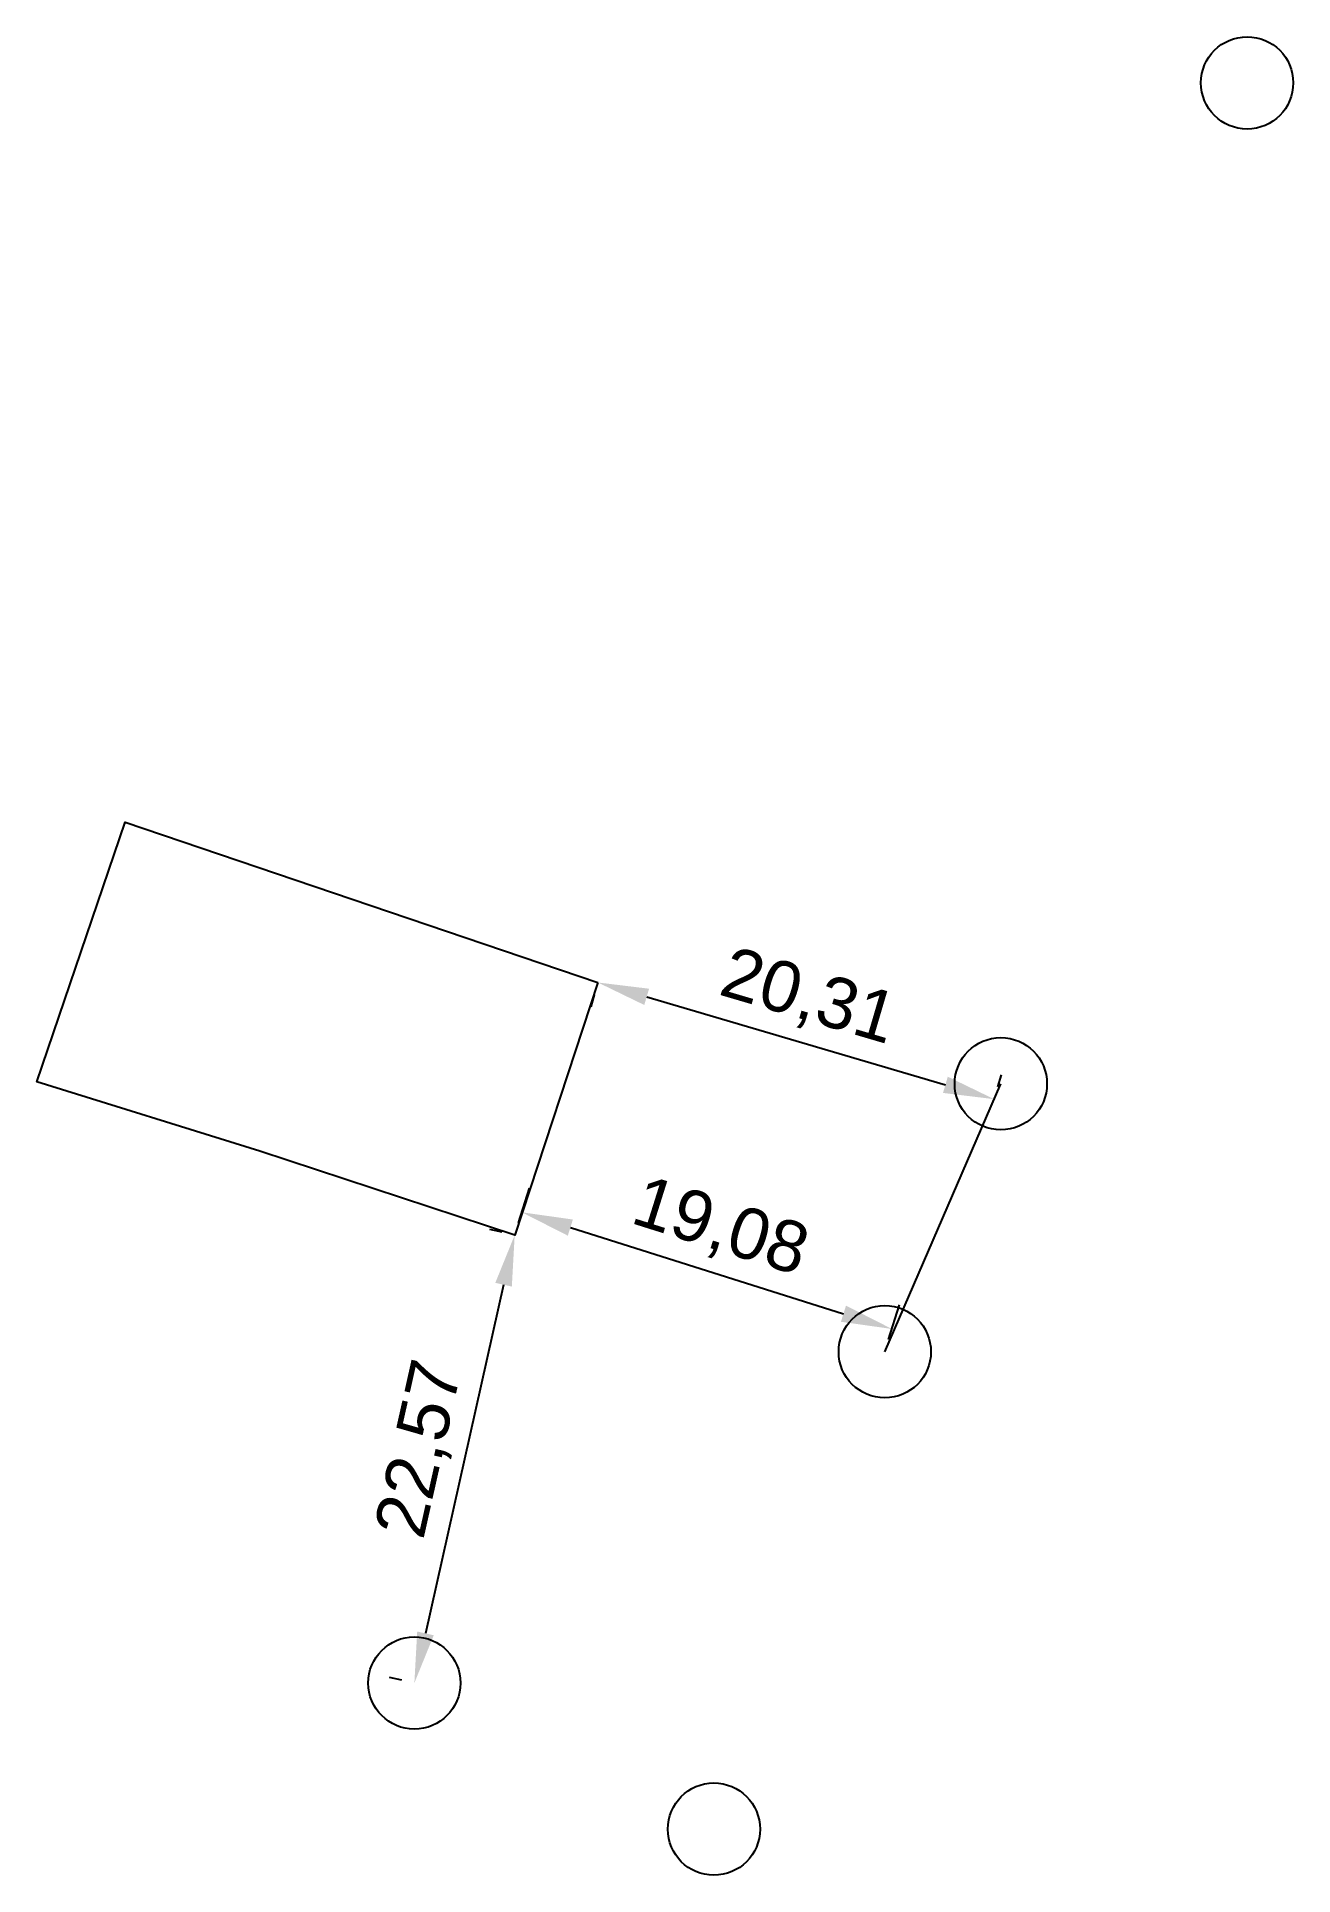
# Model space of a CAD drawing. Header units: millimetres. Extents: x 578392.4 to 578454.1, y 1341646.8 to 1341737.1.
import ezdxf

# ---------------------------------------------------------------- set-up
doc = ezdxf.new("R2010")
doc.units = ezdxf.units.MM
doc.styles.get("Standard").update_dxf_attribs({"font": 'arial.ttf'})
doc.dimstyles.new('ISO-25', dxfattribs={"dimtxt": 2.5, "dimasz": 2.5, "dimexe": 1.25, "dimexo": 0.625, "dimtad": 1, "dimtxsty": 'Standard', "dimcen": 2.5, "dimadec": 0, "dimazin": 0, "dimtfac": 1, "dimtmove": 0, "dimatfit": 3, "dimfxl": 1, "dimarcsym": 0})

# ---------------------------------------------------------------- blocks, each defined once
blk = doc.blocks.new('*D4')
at = {"color": 0, "lineweight": -2, "transparency": 16777216}
for p, q in [((578415.251, 1341678.358), (578414.641, 1341678.494)), ((578415.314, 1341675.781), (578411.474, 1341658.642)), ((578410.317, 1341656.339), (578409.707, 1341656.475))]:
    blk.add_line(p, q, dxfattribs=at)
at = {"color": 0, "transparency": 16777216}
for points in [[(578414.908, 1341675.873), (578415.721, 1341675.69), (578415.861, 1341678.221)], [(578411.067, 1341658.733), (578411.88, 1341658.55), (578410.927, 1341656.202)]]:
    blk.add_solid(points, dxfattribs=at)
at = {"layer": 'Defpoints', "color": 0, "transparency": 16777216}
for p in [(578415.861, 1341678.221), (578410.927, 1341656.202), (578410.927, 1341656.202)]:
    blk.add_point(p, dxfattribs=at)
at = {"color": 0, "transparency": 16777216, "insert": (578411.318, 1341667.677), "char_height": 2.5, "attachment_point": 5, "rotation": 77.36984}
blk.add_mtext('22,57', dxfattribs=at)
blk = doc.blocks.new('*D5')
at = {"color": 0, "lineweight": -2, "transparency": 16777216}
for p, q in [((578416.049, 1341678.817), (578416.589, 1341680.532)), ((578418.598, 1341678.589), (578432.029, 1341674.357)), ((578434.249, 1341673.083), (578434.789, 1341674.798))]:
    blk.add_line(p, q, dxfattribs=at)
at = {"color": 0, "transparency": 16777216}
for points in [[(578418.723, 1341678.986), (578418.473, 1341678.192), (578416.214, 1341679.34)], [(578432.154, 1341674.755), (578431.904, 1341673.96), (578434.414, 1341673.606)]]:
    blk.add_solid(points, dxfattribs=at)
at = {"layer": 'Defpoints', "color": 0, "transparency": 16777216}
for p in [(578415.861, 1341678.221), (578434.414, 1341673.606), (578434.061, 1341672.487)]:
    blk.add_point(p, dxfattribs=at)
at = {"color": 0, "transparency": 16777216, "insert": (578425.953, 1341678.502), "char_height": 2.5, "attachment_point": 5, "rotation": 342.51271}
blk.add_mtext('19,08', dxfattribs=at)
blk = doc.blocks.new('*D6')
at = {"color": 0, "lineweight": -2, "transparency": 16777216}
for p, q in [((578419.777, 1341690.037), (578419.6, 1341689.438)), ((578422.351, 1341689.931), (578437.042, 1341685.608)), ((578439.616, 1341685.502), (578439.793, 1341686.101))]:
    blk.add_line(p, q, dxfattribs=at)
at = {"color": 0, "transparency": 16777216}
for points in [[(578422.469, 1341690.331), (578422.234, 1341689.531), (578419.953, 1341690.637)], [(578437.159, 1341686.007), (578436.924, 1341685.208), (578439.44, 1341684.902)]]:
    blk.add_solid(points, dxfattribs=at)
at = {"layer": 'Defpoints', "color": 0, "transparency": 16777216}
for p in [(578419.953, 1341690.637), (578439.44, 1341684.902), (578439.44, 1341684.902)]:
    blk.add_point(p, dxfattribs=at)
at = {"color": 0, "transparency": 16777216, "insert": (578430.297, 1341689.81), "char_height": 2.5, "attachment_point": 5, "rotation": 343.60081}
blk.add_mtext('20,31', dxfattribs=at)

msp = doc.modelspace()

# ---------------------------------------------------------------- linework, layer by layer
at = {"color": 2}
msp.add_line((578434.061, 1341672.487), (578439.768, 1341685.659), dxfattribs=at)
msp.add_lwpolyline([(578419.953, 1341690.637), (578415.861, 1341678.221), (578403.332, 1341682.345), (578392.358, 1341685.753), (578396.708, 1341698.522)], close=True)
for centre in [(578451.879, 1341734.855), (578439.768, 1341685.659), (578434.061, 1341672.487), (578410.927, 1341656.202), (578425.659, 1341649.023)]:
    msp.add_circle(centre, 2.268)

# ---------------------------------------------------------------- dimensions: what is measured, and where the dimension line sits
for p1, p2, distance, picture, middle in [((578419.953, 1341690.637), (578439.44, 1341684.902), 0, '*D6', (578430.297, 1341689.81)), ((578415.861, 1341678.221), (578434.061, 1341672.487), 1.173, '*D5', (578425.953, 1341678.502)), ((578415.861, 1341678.221), (578410.927, 1341656.202), 0, '*D4', (578411.318, 1341667.677))]:
    dim = msp.add_aligned_dim(p1=p1, p2=p2, distance=distance, dimstyle='ISO-25', override={"dimzin": 0}, dxfattribs=at)
    dim.commit()
    dim.dimension.update_dxf_attribs({"geometry": picture, "text_midpoint": middle})

doc.saveas('drawing.dxf')
